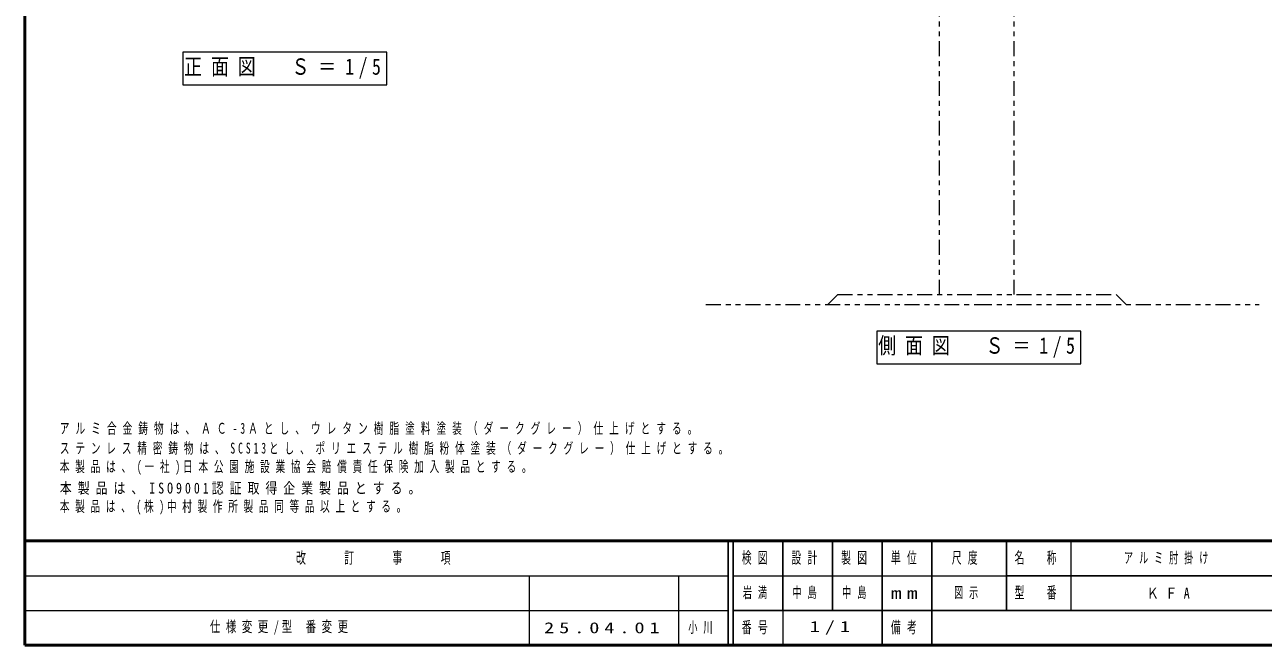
# Model space of a CAD drawing. Units: millimetres on the paper, scale 1:5. Extents: x -385 to 0, y 0 to 267.
# Drawn here: x -385 to -135.8, y 0 to 124.9 of the extents above; entities that cross this region are included whole.
import ezdxf

# ---------------------------------------------------------------- set-up
doc = ezdxf.new("R2010")
doc.units = ezdxf.units.MM
doc.linetypes.add('USER3', pattern=[8, 3, -1, 1, -1, 1, -1])
doc.layers.add('1_5', color=7, linetype='USER3', lineweight=13)
doc.layers.add('LY_8', color=7, linetype='Continuous', lineweight=13)
doc.layers.add('99', color=7, linetype='Continuous')
doc.layers.add('CLASS1', color=7, linetype='Continuous')
doc.styles.add('ＭＳ ゴシック', font='')
doc.styles.get('ＭＳ ゴシック').set_extended_font_data('MS Gothic')

msp = doc.modelspace()

# ---------------------------------------------------------------- linework, layer by layer
at = {"layer": '1_5'}
for p, q in [((-200.929, 70.598), (-200.929, 133.398)), ((-185.929, 70.598), (-185.929, 133.398)), ((-223.429, 68.598), (-221.429, 70.598)), ((-221.429, 70.598), (-193.429, 70.598)), ((-193.429, 70.598), (-165.429, 70.598)), ((-165.429, 70.598), (-163.429, 68.598)), ((-247.968, 68.598), (-193.429, 68.598)), ((-193.429, 68.598), (-136.638, 68.598))]:
    msp.add_line(p, q, dxfattribs=at)
at = {"layer": '1_5', "linetype": 'Continuous'}
for p, q in [((-353.211, 119.389), (-353.211, 112.829)), ((-312.151, 119.389), (-353.211, 119.389)), ((-312.151, 112.829), (-312.151, 119.389)), ((-353.211, 112.829), (-312.151, 112.829)), ((-213.56, 63.231), (-213.56, 56.671)), ((-172.5, 63.231), (-213.56, 63.231)), ((-172.5, 56.671), (-172.5, 63.231)), ((-213.56, 56.671), (-172.5, 56.671))]:
    msp.add_line(p, q, dxfattribs=at)
at = {"layer": 'LY_8', "lineweight": 50}
for p, q in [((-385, 267), (-385, 0)), ((-385, 21), (0, 21)), ((-385, 0), (0, 0))]:
    msp.add_line(p, q, dxfattribs=at)
at = {"layer": 'LY_8', "color": 211, "lineweight": 25}
for p, q in [((-243.5, 21), (-243.5, 0)), ((-242.5, 21), (-242.5, 0)), ((-232.5, 21), (-232.5, 7)), ((-222.5, 21), (-222.5, 7)), ((-212.5, 21), (-212.5, 0)), ((-202.5, 21), (-202.5, 7)), ((-187.5, 21), (-187.5, 7)), ((-187.5, 14), (-70, 14)), ((-242.5, 7), (0, 7))]:
    msp.add_line(p, q, dxfattribs=at)
at = {"layer": 'LY_8'}
for p, q in [((-174.5, 21), (-174.5, 7)), ((-385, 14), (-243.5, 14)), ((-283.5, 14), (-283.5, 0)), ((-253.5, 14), (-253.5, 0)), ((-242.5, 14), (-187.5, 14)), ((-385, 7), (-243.5, 7)), ((-232.5, 7), (-232.5, 0))]:
    msp.add_line(p, q, dxfattribs=at)
at = {"layer": 'LY_8', "lineweight": 25}
msp.add_line((-202.5, 7), (-202.5, 0), dxfattribs=at)

# ---------------------------------------------------------------- texts
at = {"layer": '1_5', "char_height": 3.299, "attachment_point": 4, "style": 'ＭＳ ゴシック'}
for s, insert in [('\\T1.5;\\W0.8;正面図\u3000Ｓ＝1/5', (-352.931, 116.109)), ('\\T1.5;\\W0.8;側面図\u3000Ｓ＝1/5', (-213.28, 59.951))]:
    msp.add_mtext(s, dxfattribs=dict(at, insert=insert))
at = {"layer": '99', "char_height": 2.199, "style": 'ＭＳ ゴシック'}
for s, insert, attachment_point in [('\\T1.64;\\W0.6;アルミ肘掛け', (-154.75, 17.5), 5), ('\\T1.64;\\W0.6;岩満', (-237.5, 10.5), 5), ('\\T1.64;\\W0.6;中島', (-227.5, 10.5), 5), ('\\T1.64;\\W0.6;中島', (-217.5, 10.5), 5), ('\\T1.64;\\W0.6;図示', (-195, 10.5), 5), ('\\T1.55;\\W0.8;ＫＦA', (-159.25, 10.5), 4), ('\\T1.53;\\W0.7;仕様変更/型\\~番変更', (-347.75, 3.5), 4), ('\\T1.64;\\W0.6;小川', (-251.5, 3.5), 4), ('\\T1.5;\\W1.35;1/1', (-222.5, 3.5), 5), ('\\T1.5;\\W1.35;25.04.01', (-280.5, 3.5), 4)]:
    msp.add_mtext(s, dxfattribs=dict(at, insert=insert, attachment_point=attachment_point))
at = {"layer": 'CLASS1', "char_height": 2.199, "attachment_point": 7, "style": 'ＭＳ ゴシック'}
for s, insert in [('\\T1.62;\\W0.65;アルミ合金鋳物は、ＡＣ-3Ａとし、ウレタン樹脂塗料塗装（ダークグレー）仕上げとする。', (-377.95, 42.3)), ('\\T1.6;\\W0.65;ステンレス精密鋳物は、SCS13とし、ポリエステル樹脂粉体塗装（ダークグレー）仕上げとする。', (-377.95, 38.3)), ('\\T1.59;\\W0.65;本製品は、(一社)日本公園施設業協会賠償責任保険加入製品とする。', (-377.95, 34.3)), ('\\T1.5;\\W0.8;本製品は、ISO9001認証取得企業製品とする。', (-377.95, 30.3)), ('\\T1.58;\\W0.65;本製品は、(株)中村製作所製品同等品以上とする。', (-377.95, 26.3))]:
    msp.add_mtext(s, dxfattribs=dict(at, insert=insert))
at = {"layer": 'LY_8', "color": 4, "char_height": 2.346, "attachment_point": 5, "style": 'ＭＳ ゴシック'}
for s, insert in [('\\T1.64;\\W0.6;改\u3000\u3000訂\u3000\u3000事\u3000\u3000項', (-314.25, 17.5)), ('\\T1.64;\\W0.6;検図', (-237.5, 17.5)), ('\\T1.64;\\W0.6;設計', (-227.5, 17.5)), ('\\T1.64;\\W0.6;製図', (-217.5, 17.5)), ('\\T1.64;\\W0.6;単位', (-207.5, 17.5)), ('\\T1.64;\\W0.6;尺度', (-195.25, 17.5)), ('\\T1.64;\\W0.6;名\u3000称', (-181, 17.5)), ('\\T1.5;\\W1.35;mm', (-207.5, 10.5)), ('\\T1.64;\\W0.6;型\u3000番', (-181, 10.5)), ('\\T1.64;\\W0.6;番号', (-237.5, 3.5)), ('\\T1.64;\\W0.6;備考', (-207.5, 3.5))]:
    msp.add_mtext(s, dxfattribs=dict(at, insert=insert))

doc.saveas('drawing.dxf')
